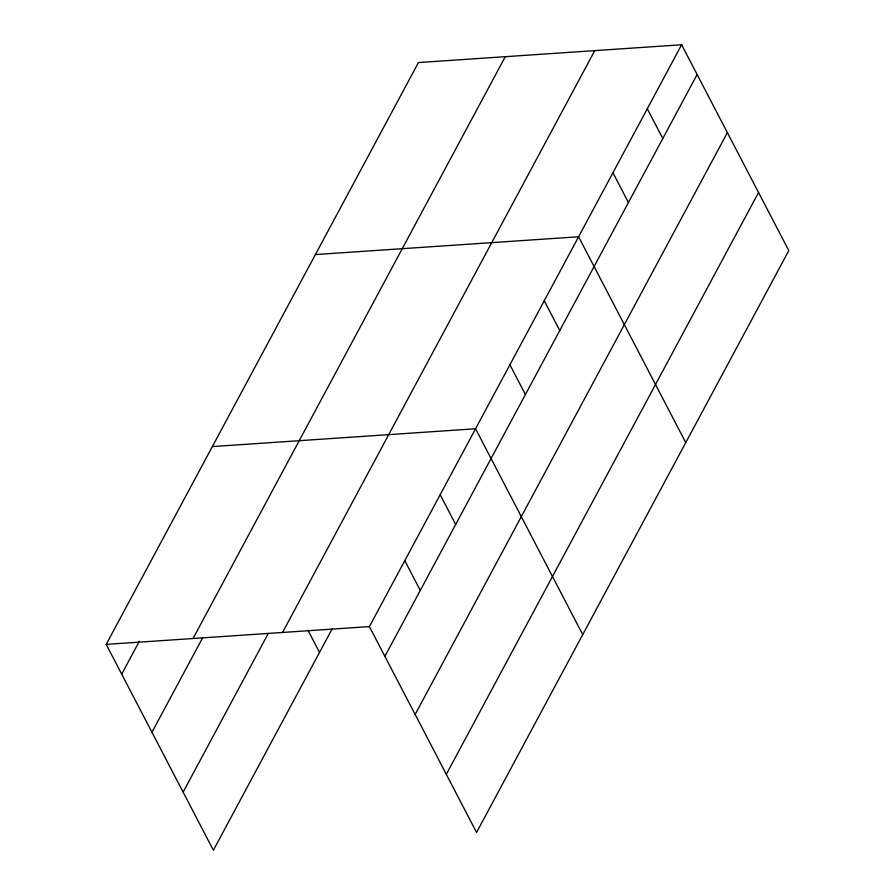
<?xml version="1.0" encoding="UTF-8"?>
<svg xmlns="http://www.w3.org/2000/svg" width="895" height="895" viewBox="0 0 895 895"><rect width="100%" height="100%" fill="white"/><g stroke="black" fill="none" stroke-linecap="round" stroke-linejoin="round"><path stroke-width="1.34" d="M332.079 629.04L213.368 850.25L106.203 644.389L418.435 62.56L681.632 44.75L788.797 250.611L476.565 832.439L369.4 626.59L681.632 44.75M121.698 674.159L139.385 641.189M193.051 638.515L505.295 56.676M151.949 732.267L202.404 638.247M183.117 792.142L268.31 633.391M282.54 632.463L594.783 50.623M384.895 656.359L697.138 74.52M415.146 714.467L727.378 132.628M446.314 774.332L758.546 192.503M315.398 254.56L578.595 236.761L685.76 442.611M212.361 446.571L475.558 428.761L582.723 634.622M106.203 644.389L369.4 626.59M647.286 108.754L662.792 138.524M612.941 172.757L628.435 202.527M544.25 300.754L559.744 330.523M509.904 364.757L525.399 394.527M440.172 494.7L455.667 524.47M404.786 560.639L420.281 590.409M307.936 630.169L319.526 652.421"/></g></svg>
